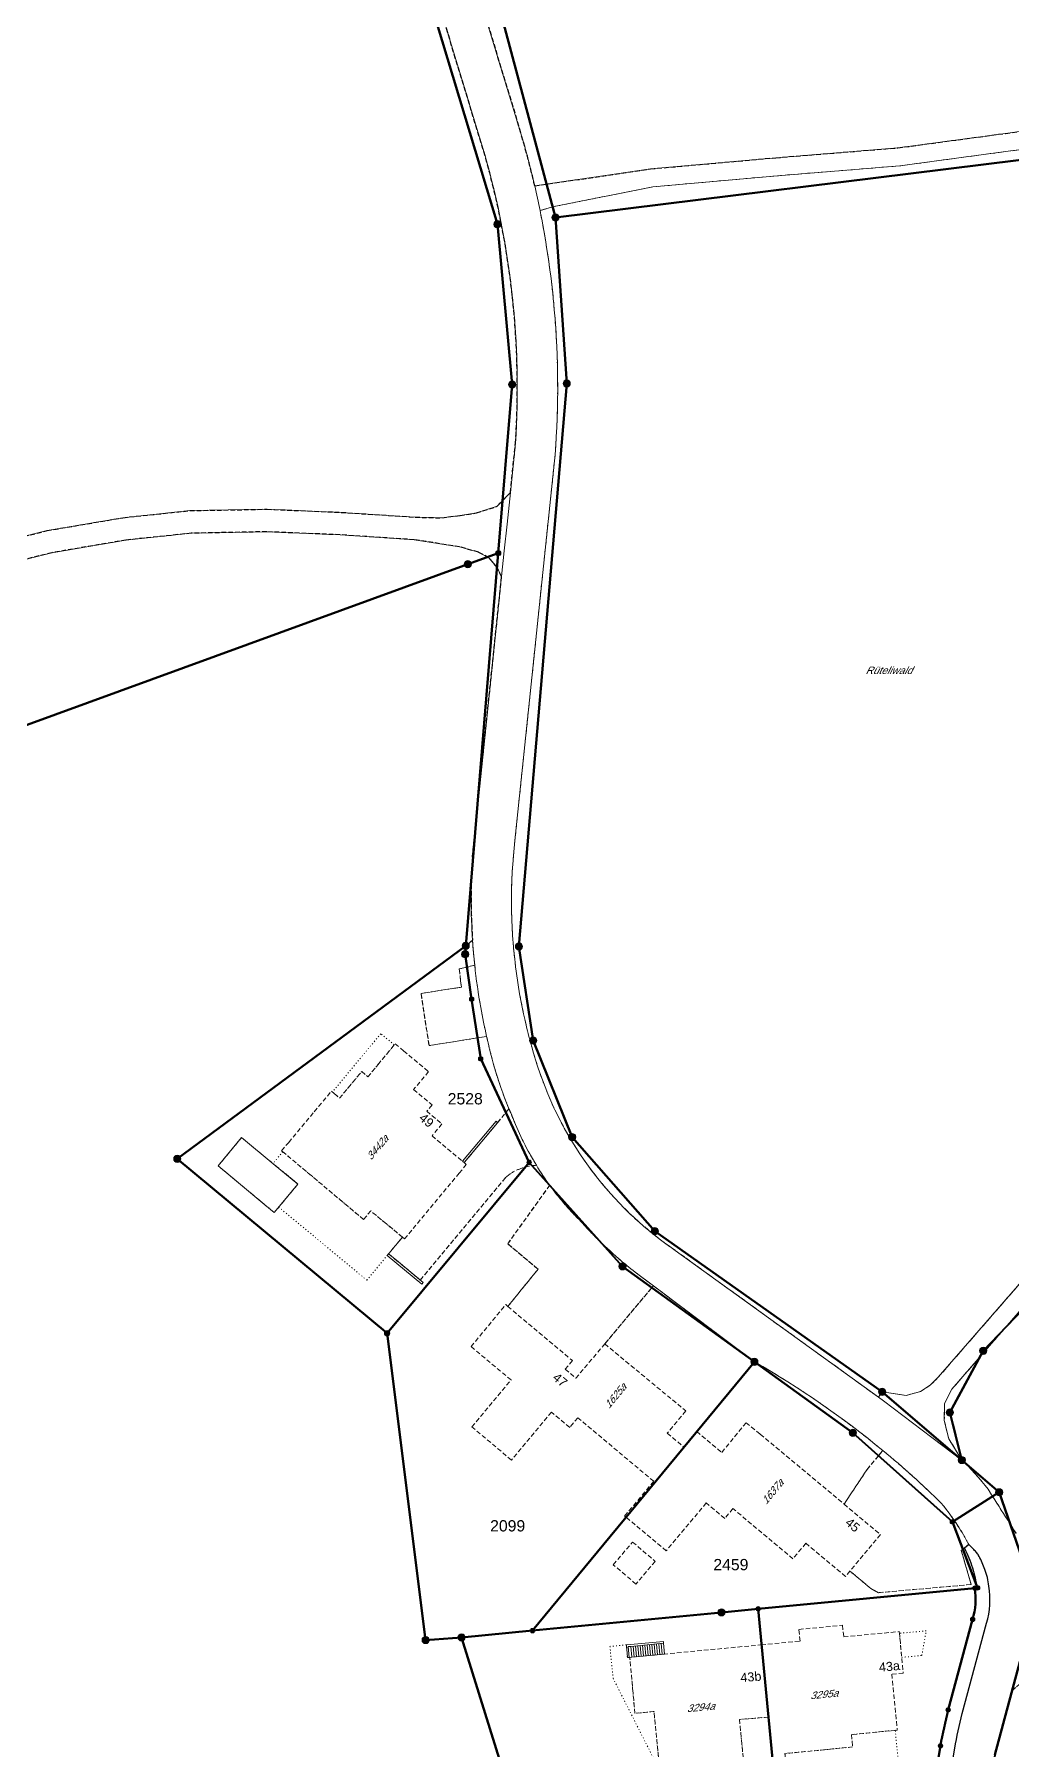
# Model space of a CAD drawing. Header units: metres. Extents: x 2681481 to 2682537, y 1228589 to 1229401.
# Drawn here: x 2681708.8 to 2681817, y 1228868.6 to 1229058.7 of the extents above; entities that cross this region are included whole.
import ezdxf
from ezdxf.enums import TextEntityAlignment as Align

# ---------------------------------------------------------------- set-up
doc = ezdxf.new("R2010")
doc.units = ezdxf.units.M
doc.linetypes.add('DASHED', pattern=[0.75, 0.5, -0.25])
doc.linetypes.add('DOT', pattern=[0.25, 0, -0.25])
for name, color, linetype, lineweight in [('AV_01219_Gebäudenummer_Objektnamen', 253, 'Continuous', 18), ('AV_01221_Strasse_Weg', 253, 'Continuous', 18), ('AV_01224_Wasserbecken', 253, 'Continuous', 18), ('AV_01225_Übrige_befestigte_Fläche', 253, 'DASHED', 18), ('AV_01234_Gartenanlage', 253, 'DASHED', 18), ('AV_01236_Übrige_humusierte_Fäche', 253, 'DASHED', 18), ('AV_01251_Geschlossener_Wald', 253, 'DASHED', 18), ('AV_01312_Wichtige_Treppe', 253, 'Continuous', 18), ('AV_01313_Mauer_massiver_Sockel_Lawinenverbauung', 253, 'Continuous', 18), ('AV_01321_Unterirdisches_Gebäude_Reservoir_Unterstand', 253, 'Continuous', 18), ('AV_01539_Geländename', 253, 'Continuous', 35), ('AV_01611_Parzelle', 253, 'Continuous', 40), ('AV_01619_Parzellennummer', 253, 'Continuous', 40), ('AV_01631_Selbständiges_Recht', 253, 'DASHED', 40), ('AV_01651_Markstein', 253, 'Continuous', 15), ('AV_01653_Bolzen', 253, 'Continuous', 15), ('AV_01657_Unversicherter_Grenzpunkt', 253, 'Continuous', 15)]:
    doc.layers.add(name, color=color, linetype=linetype, lineweight=lineweight)
for name, color, linetype in [('AV_01226', 253, 'Continuous'), ('AV_01231_Acker_Wiese_Weide', 253, 'DASHED'), ('AV_01299', 253, 'Continuous')]:
    doc.layers.add(name, color=color, linetype=linetype)
doc.styles.get("Standard").update_dxf_attribs({"font": 'arial.ttf'})

# ---------------------------------------------------------------- blocks, each defined once
blk = doc.blocks.new('GPBOL')
at = {"true_color": 0xffffff}
h = blk.add_hatch(color=7, dxfattribs=at)
edge = h.paths.add_edge_path()
edge.add_arc((0, 0), 0.25, 0, 360)
blk.add_circle((0, 0), 0.25)
blk = doc.blocks.new('GPM')
at = {"true_color": 0xffffff}
h = blk.add_hatch(color=7, dxfattribs=at)
edge = h.paths.add_edge_path()
edge.add_arc((0, 0), 0.4, 0, 360)
blk.add_circle((0, 0), 0.4)
blk = doc.blocks.new('GPUV')
at = {"true_color": 0xffffff}
h = blk.add_hatch(color=7, dxfattribs=at)
edge = h.paths.add_edge_path()
edge.add_arc((0, 0), 0.3, 0, 360)
at = {"color": 7, "true_color": 0xffffff}
blk.add_circle((0, 0), 0.3, dxfattribs=at)
blk.add_circle((0, 0), 0.08)

msp = doc.modelspace()

# ---------------------------------------------------------------- linework, layer by layer
at = {"layer": 'AV_01221_Strasse_Weg', "linetype": 'Continuous'}
for points in [[(2681745.58, 1229088.37), (2681758.69, 1229045.21, -0.041654), (2681761.7, 1229029.75, -0.043437), (2681762.06, 1229013.36), (2681761.49, 1229007.9), (2681761.13, 1229004.41), (2681760.82, 1229001.43), (2681760.52, 1228998.58), (2681757.28, 1228967.49, 0.033015), (2681757.3, 1228958.28, 0.010094), (2681757.54, 1228955.51, 0.016894), (2681758.21, 1228950.83, 0.011595), (2681758.86, 1228947.63, 0.012472), (2681759.71, 1228944.25, 0.025384), (2681761.29, 1228939.71), (2681761.33, 1228939.61, 0.003283), (2681761.6, 1228938.99, 0.004624), (2681761.79, 1228938.54, 0.044641), (2681764.37, 1228933.35, 0.020624), (2681765.85, 1228931.13, 0.038661), (2681769.13, 1228927.3, 0.019491), (2681771.6, 1228924.74, 0.026793), (2681775.33, 1228921.5), (2681777.33, 1228919.99), (2681788.52, 1228911.58, -0.042402), (2681802.76, 1228901.74, -0.023204), (2681809.26, 1228895.87, -0.022656), (2681810.68, 1228893.98), (2681814.92, 1228896.66), (2681814.42, 1228897.45, 0.035587), (2681811.51, 1228900.69), (2681811.41, 1228900.76), (2681802.83, 1228907.25), (2681802.26, 1228907.66), (2681779.75, 1228923.92, -0.074927), (2681771.17, 1228931.9, -0.085511), (2681764.75, 1228943.61, -0.050643), (2681762.07, 1228955.34, -0.059025), (2681761.99, 1228969.35), (2681766.45, 1229012.11, 0.040514), (2681766.36, 1229028.13, 0.025633), (2681764.96, 1229038.19, 0.00221), (2681764.78, 1229039.15, 0.007302), (2681764.19, 1229041.88, 0.015199), (2681762.66, 1229047.68), (2681752.24, 1229082.02)], [(2681868.63, 1229058.82), (2681859, 1229055.62), (2681845.55, 1229052.07), (2681836.42, 1229050.55), (2681828.07, 1229049.4), (2681816.36, 1229047.7), (2681804.42, 1229046.09), (2681790.9, 1229045), (2681777.03, 1229043.76), (2681764.19, 1229041.88, -0.007302), (2681764.78, 1229039.15), (2681766.16, 1229039.56), (2681777.27, 1229041.77), (2681791.07, 1229043), (2681804.64, 1229044.1), (2681816.63, 1229045.72), (2681825.8, 1229046.87), (2681836.71, 1229048.37), (2681846.04, 1229049.93), (2681859.63, 1229053.51), (2681869.35, 1229056.74), (2681881.91, 1229061.15)], [(2681817.53, 1228892.56), (2681816.84, 1228893.63, -0.002161), (2681814.92, 1228896.66), (2681810.68, 1228893.98, -0.006838), (2681811.04, 1228893.44, -0.024116), (2681812.28, 1228891.32), (2681812.84, 1228890.76, -0.033649), (2681813.16, 1228890.4, -0.030483), (2681813.42, 1228890.01, -0.040189), (2681814.06, 1228888.57, -0.048207), (2681814.51, 1228886.72, -0.110141), (2681814.24, 1228882.6), (2681811.55, 1228872.59, 0.019269), (2681810.72, 1228868.75), (2681806.79, 1228845.56, -0.040622)], [(2681815.16, 1228868.03), (2681817.06, 1228875.09, -0.08427)]]:
    msp.add_lwpolyline(points, format="xyb", dxfattribs=at)
for points in [[(2681700.29, 1228998.64), (2681710.69, 1229001.23), (2681718.9, 1229002.63), (2681726.14, 1229003.39), (2681734.5, 1229003.55), (2681742.62, 1229003.21), (2681750.84, 1229002.67), (2681755.86, 1229001.88), (2681757.96, 1229001.29), (2681759.11, 1229000.67), (2681760.02, 1228999.6), (2681760.02, 1228999.6), (2681760.52, 1228998.58), (2681760.82, 1229001.43), (2681761.13, 1229004.41), (2681761.49, 1229007.9), (2681760.03, 1229006.38), (2681757.74, 1229005.64), (2681755.93, 1229005.37), (2681753.91, 1229005.09), (2681750.96, 1229005.17), (2681742.75, 1229005.7), (2681734.53, 1229006.05), (2681725.99, 1229005.89), (2681718.56, 1229005.11), (2681710.18, 1229003.68), (2681699.6, 1229001.04)], [(2681819.43, 1228921.97), (2681808.9, 1228909.86), (2681808.05, 1228909.02), (2681806.92, 1228908.27), (2681805.35, 1228907.85), (2681802.68, 1228908.25), (2681802.26, 1228907.66), (2681802.83, 1228907.25), (2681811.41, 1228900.76), (2681811.51, 1228900.69), (2681810.06, 1228903.03), (2681809.56, 1228905.07), (2681809.6, 1228906.95), (2681810.41, 1228908.55), (2681820.92, 1228920.65)]]:
    msp.add_lwpolyline(points, dxfattribs=at)
at = {"layer": 'AV_01224_Wasserbecken', "linetype": 'Continuous'}
msp.add_lwpolyline([(2681729.11, 1228933.28), (2681734.3, 1228928.97), (2681735.33, 1228928.11), (2681737.95, 1228931.27), (2681735.44, 1228933.34), (2681731.71, 1228936.42), (2681729.11, 1228933.28)], close=True, dxfattribs=at)
at = {"layer": 'AV_01225_Übrige_befestigte_Fläche'}
for points in [[(2681758.86, 1228947.63, -0.011595), (2681758.21, 1228950.83, -0.016894), (2681757.54, 1228955.51), (2681755.83, 1228955.11), (2681755.98, 1228953.78), (2681756.06, 1228953.08), (2681755.43, 1228952.98), (2681751.6, 1228952.4), (2681752.48, 1228946.61), (2681757.83, 1228947.46), (2681758.86, 1228947.63)], [(2681756.37, 1228933.64), (2681756.61, 1228933.44), (2681755.83, 1228932.49), (2681749.76, 1228925.19), (2681749.53, 1228925.38), (2681748, 1228923.54), (2681751.51, 1228920.63), (2681760.96, 1228931.99, -0.008254), (2681761.16, 1228932.16, -0.009652), (2681761.45, 1228932.39, -0.056585), (2681762.64, 1228932.99, -0.076481), (2681764.37, 1228933.35, -0.044641), (2681761.79, 1228938.54, -0.004624), (2681761.6, 1228938.99, -0.003283), (2681761.33, 1228939.61), (2681760.06, 1228938.06), (2681756.37, 1228933.64)], [(2681769.13, 1228927.3, -0.038661), (2681765.85, 1228931.13), (2681761.2, 1228924.65), (2681764.56, 1228921.83), (2681761.21, 1228917.71), (2681768.36, 1228911.7), (2681767.57, 1228910.75), (2681768.75, 1228909.76), (2681771.95, 1228913.56), (2681777.17, 1228919.8), (2681777.33, 1228919.99), (2681775.33, 1228921.5, -0.026793), (2681771.6, 1228924.74, -0.019491), (2681769.13, 1228927.3)], [(2681811.04, 1228893.44, 0.006838), (2681810.68, 1228893.98, 0.022656), (2681809.26, 1228895.87, 0.023204), (2681802.76, 1228901.74), (2681802.27, 1228901.16), (2681801.01, 1228899.65), (2681798.46, 1228895.8), (2681802.49, 1228892.43), (2681799.11, 1228888.39), (2681801.44, 1228886.44), (2681802.26, 1228885.99), (2681812.54, 1228886.89), (2681811.44, 1228890.68), (2681811.8, 1228890.91), (2681812.28, 1228891.32, 0.024116), (2681811.04, 1228893.44)]]:
    msp.add_lwpolyline(points, format="xyb", close=True, dxfattribs=at)
at = {"layer": 'AV_01226', "linetype": 'Continuous'}
msp.add_lwpolyline([(2681806.79, 1228845.56), (2681810.72, 1228868.75, -0.019269), (2681811.55, 1228872.59), (2681814.24, 1228882.6, 0.110141), (2681814.51, 1228886.72, 0.048207), (2681814.06, 1228888.57, 0.040189), (2681813.42, 1228890.01, 0.030483), (2681813.16, 1228890.4, 0.033649), (2681812.84, 1228890.76), (2681812.84, 1228890.76), (2681812.28, 1228891.32), (2681811.8, 1228890.91, -0.040771), (2681812.67, 1228888.75, -0.040397), (2681813.18, 1228886.51), (2681812.94, 1228886.49, -0.057355), (2681813.01, 1228884.7, -0.053556), (2681812.7, 1228883.03), (2681810, 1228873, 0.010125), (2681809.53, 1228871.01, 0.009946), (2681809.14, 1228869.02), (2681808.68, 1228866.3)], format="xyb", dxfattribs=at)
at = {"layer": 'AV_01231_Acker_Wiese_Weide'}
for points in [[(2681699.6, 1229001.04), (2681710.18, 1229003.68), (2681718.56, 1229005.11), (2681725.99, 1229005.89), (2681734.53, 1229006.05), (2681742.75, 1229005.7), (2681750.96, 1229005.17), (2681753.91, 1229005.09), (2681755.93, 1229005.37), (2681757.74, 1229005.64), (2681760.03, 1229006.38), (2681761.49, 1229007.9), (2681762.06, 1229013.36, 0.043437), (2681761.7, 1229029.75, 0.041654), (2681758.69, 1229045.21), (2681745.58, 1229088.37, 0.043357)], [(2681752.24, 1229082.02), (2681762.66, 1229047.68, -0.015199), (2681764.19, 1229041.88), (2681777.03, 1229043.76), (2681790.9, 1229045), (2681804.42, 1229046.09), (2681816.36, 1229047.7), (2681828.07, 1229049.4), (2681836.42, 1229050.55), (2681845.55, 1229052.07), (2681859, 1229055.62), (2681868.63, 1229058.82)], [(2681761.23, 1228864.49), (2681756.09, 1228881.03), (2681752.1, 1228880.74), (2681747.84, 1228914.74), (2681724.59, 1228934.06), (2681756.54, 1228957.66), (2681757.3, 1228958.28, -0.033015), (2681757.28, 1228967.49), (2681760.52, 1228998.58), (2681760.02, 1228999.6), (2681759.11, 1229000.67), (2681757.96, 1229001.29), (2681755.86, 1229001.88), (2681750.84, 1229002.67), (2681742.62, 1229003.21), (2681734.5, 1229003.55), (2681726.14, 1229003.39), (2681718.9, 1229002.63), (2681710.69, 1229001.23), (2681700.29, 1228998.64)]]:
    msp.add_lwpolyline(points, format="xyb", dxfattribs=at)
at = {"layer": 'AV_01234_Gartenanlage'}
for points in [[(2681808.68, 1228866.3), (2681809.14, 1228869.02, -0.009946), (2681809.53, 1228871.01, -0.010125), (2681810, 1228873), (2681812.7, 1228883.03, 0.053556), (2681813.01, 1228884.7, 0.057355), (2681812.94, 1228886.49), (2681813.18, 1228886.51, 0.040397), (2681812.67, 1228888.75), (2681812.67, 1228888.75, 0.040771), (2681811.8, 1228890.91), (2681811.44, 1228890.68), (2681812.54, 1228886.89), (2681802.26, 1228885.99), (2681801.44, 1228886.44), (2681799.11, 1228888.39), (2681798.62, 1228887.79), (2681794.23, 1228891.46), (2681792.8, 1228889.75), (2681786.15, 1228895.31), (2681785.24, 1228894.22), (2681783.19, 1228895.93), (2681778.76, 1228890.63), (2681774.31, 1228894.36), (2681774.15, 1228894.48), (2681777.37, 1228898.33), (2681768.96, 1228905.37), (2681768.07, 1228904.31), (2681766.04, 1228906), (2681761.61, 1228900.69), (2681757.22, 1228904.36), (2681761.56, 1228909.56), (2681757.14, 1228913.26), (2681760.98, 1228917.91), (2681761.21, 1228917.71), (2681764.56, 1228921.83), (2681761.2, 1228924.65), (2681765.85, 1228931.13, -0.020624), (2681764.37, 1228933.35, 0.076481), (2681762.64, 1228932.99, 0.056585), (2681761.45, 1228932.39, 0.009652), (2681761.16, 1228932.16, 0.008254), (2681760.96, 1228931.99), (2681751.51, 1228920.63), (2681748, 1228923.54), (2681749.53, 1228925.38), (2681746.02, 1228928.3), (2681745.23, 1228927.35), (2681736.29, 1228934.84), (2681736.15, 1228934.96), (2681736.93, 1228935.89), (2681739.77, 1228939.29), (2681741.67, 1228941.56), (2681741.98, 1228941.29), (2681742.57, 1228940.79), (2681745.02, 1228943.74), (2681745.71, 1228943.15), (2681746.84, 1228944.52), (2681748.73, 1228946.82), (2681749.66, 1228946.03), (2681752.43, 1228943.73), (2681750.77, 1228941.74), (2681752.82, 1228940.04), (2681752.23, 1228939.33), (2681753.91, 1228937.93), (2681752.81, 1228936.6), (2681756.37, 1228933.64), (2681760.06, 1228938.06), (2681761.33, 1228939.61), (2681761.29, 1228939.71, -0.025384), (2681759.71, 1228944.25, -0.012472), (2681758.86, 1228947.63), (2681757.83, 1228947.46), (2681752.48, 1228946.61), (2681751.6, 1228952.4), (2681755.43, 1228952.98), (2681756.06, 1228953.08), (2681755.98, 1228953.78), (2681755.83, 1228955.11), (2681757.54, 1228955.51, -0.010094), (2681757.3, 1228958.28), (2681756.54, 1228957.66), (2681724.59, 1228934.06), (2681747.84, 1228914.74), (2681752.1, 1228880.74), (2681756.09, 1228881.03), (2681761.23, 1228864.49)], [(2681825.58, 1228861.01), (2681824.81, 1228870.01), (2681828.66, 1228870.34), (2681828.63, 1228870.77), (2681829.18, 1228871.41, -0.121759), (2681829.9, 1228871.66), (2681829.9, 1228871.37), (2681830.52, 1228871.37), (2681830.52, 1228871.66, -0.265617), (2681831.72, 1228870.61), (2681831.37, 1228875.62), (2681833.52, 1228875.77), (2681833.25, 1228879.74), (2681828.31, 1228879.79, 0.065675), (2681824.49, 1228879.31, 0.067967), (2681820.38, 1228877.62, 0.055142), (2681817.47, 1228875.47, 0.08427), (2681817.06, 1228875.09), (2681815.16, 1228868.03)]]:
    msp.add_lwpolyline(points, format="xyb", dxfattribs=at)
for points in [[(2681734.3, 1228928.97), (2681729.11, 1228933.28), (2681731.71, 1228936.42), (2681735.44, 1228933.34), (2681737.95, 1228931.27), (2681735.33, 1228928.11), (2681734.3, 1228928.97)], [(2681775.4, 1228886.95), (2681772.89, 1228889.09), (2681775.03, 1228891.6), (2681777.54, 1228889.46), (2681775.4, 1228886.95)], [(2681790.54, 1228867.41), (2681790.08, 1228872.2), (2681786.87, 1228871.94), (2681787.42, 1228866.37), (2681778.12, 1228865.47), (2681777.4, 1228872.83), (2681775.29, 1228872.62), (2681774.72, 1228878.82), (2681789.28, 1228880.21), (2681793.58, 1228880.62), (2681793.46, 1228881.92), (2681798.27, 1228882.38), (2681798.43, 1228881.09), (2681804.57, 1228881.68), (2681805.02, 1228877.08), (2681803.75, 1228876.96), (2681804.35, 1228870.76), (2681799.28, 1228870.27), (2681799.41, 1228868.89), (2681791.91, 1228868.16), (2681791.97, 1228867.55), (2681790.54, 1228867.41)]]:
    msp.add_lwpolyline(points, close=True, dxfattribs=at)
msp.add_lwpolyline([(2681780.65, 1228902.18), (2681780.71, 1228902.12), (2681782.13, 1228903.84), (2681784.91, 1228901.53), (2681787.6, 1228904.82), (2681789.18, 1228903.55), (2681798.46, 1228895.8), (2681801.01, 1228899.65), (2681802.27, 1228901.16), (2681802.76, 1228901.74, 0.042402), (2681788.52, 1228911.58), (2681777.33, 1228919.99), (2681777.17, 1228919.8), (2681771.95, 1228913.56), (2681780.92, 1228906.13), (2681778.87, 1228903.65), (2681780.65, 1228902.18)], format="xyb", close=True, dxfattribs=at)
at = {"layer": 'AV_01236_Übrige_humusierte_Fäche'}
for points in [[(2681802.26, 1228907.66), (2681802.68, 1228908.25), (2681777.5, 1228926.05), (2681768.33, 1228936.48), (2681764.01, 1228947.18), (2681762.44, 1228957.6), (2681767.73, 1229019.98), (2681766.48, 1229038.38), (2681766.16, 1229039.56), (2681764.78, 1229039.15, -0.00221), (2681764.96, 1229038.19, -0.025633), (2681766.36, 1229028.13, -0.040514), (2681766.45, 1229012.11), (2681761.99, 1228969.35, 0.059025), (2681762.07, 1228955.34, 0.050643), (2681764.75, 1228943.61, 0.085511), (2681771.17, 1228931.9, 0.074927), (2681779.75, 1228923.92), (2681802.26, 1228907.66)], [(2681815.64, 1228897.11), (2681811.51, 1228900.69, -0.035587), (2681814.42, 1228897.45), (2681814.92, 1228896.66, 0.002161), (2681816.84, 1228893.63), (2681815.64, 1228897.11)]]:
    msp.add_lwpolyline(points, format="xyb", close=True, dxfattribs=at)
at = {"layer": 'AV_01251_Geschlossener_Wald'}
msp.add_lwpolyline([(2681825.8, 1229046.87), (2681816.63, 1229045.72), (2681804.64, 1229044.1), (2681791.07, 1229043), (2681777.27, 1229041.77), (2681766.16, 1229039.56), (2681766.48, 1229038.38), (2681767.73, 1229019.98), (2681762.44, 1228957.6), (2681764.01, 1228947.18), (2681768.33, 1228936.48), (2681777.5, 1228926.05), (2681802.68, 1228908.25), (2681805.35, 1228907.85), (2681806.92, 1228908.27), (2681808.05, 1228909.02), (2681808.9, 1228909.86), (2681819.43, 1228921.97)], dxfattribs=at)
msp.add_lwpolyline([(2681820.92, 1228920.65), (2681810.41, 1228908.55), (2681809.6, 1228906.95), (2681809.56, 1228905.07), (2681810.06, 1228903.03), (2681811.51, 1228900.69), (2681815.64, 1228897.11), (2681816.84, 1228893.63), (2681817.53, 1228892.56, 0.002035)], format="xyb", dxfattribs=at)
at = {"layer": 'AV_01312_Wichtige_Treppe', "linetype": 'Continuous'}
for points in [[(2681774.65, 1228878.82), (2681774.55, 1228880.02), (2681774.82, 1228880.04), (2681778.45, 1228880.38), (2681778.44, 1228880.57), (2681774.8, 1228880.24), (2681774.34, 1228880.2), (2681774.45, 1228878.8), (2681774.65, 1228878.82)], [(2681778.57, 1228879.19), (2681778.45, 1228880.38), (2681774.82, 1228880.04), (2681774.93, 1228878.84), (2681778.57, 1228879.19)], [(2681775.19, 1228878.86), (2681775.08, 1228880.07)], [(2681775.45, 1228878.89), (2681775.34, 1228880.09)], [(2681775.71, 1228878.91), (2681775.6, 1228880.11)], [(2681775.97, 1228878.94), (2681775.86, 1228880.14)], [(2681776.23, 1228878.96), (2681776.12, 1228880.16)], [(2681776.49, 1228878.99), (2681776.38, 1228880.19)], [(2681776.75, 1228879.01), (2681776.64, 1228880.21)], [(2681777.01, 1228879.04), (2681776.9, 1228880.23)], [(2681777.27, 1228879.06), (2681777.16, 1228880.26)], [(2681777.53, 1228879.09), (2681777.42, 1228880.28)], [(2681777.79, 1228879.11), (2681777.67, 1228880.3)], [(2681778.05, 1228879.14), (2681777.94, 1228880.33)], [(2681778.31, 1228879.16), (2681778.19, 1228880.35)]]:
    msp.add_lwpolyline(points, dxfattribs=at)
at = {"layer": 'AV_01313_Mauer_massiver_Sockel_Lawinenverbauung', "linetype": 'Continuous'}
for points in [[(2681756.37, 1228933.64), (2681760.06, 1228938.06), (2681759.9, 1228938.23), (2681756.18, 1228933.79), (2681756.37, 1228933.64)], [(2681751.84, 1228920.35), (2681748.86, 1228922.82), (2681748, 1228923.54), (2681747.83, 1228923.35), (2681751.69, 1228920.17), (2681751.84, 1228920.35)]]:
    msp.add_lwpolyline(points, dxfattribs=at)
at = {"layer": 'AV_01321_Unterirdisches_Gebäude_Reservoir_Unterstand', "linetype": 'DOT'}
for points in [[(2681748.63, 1228946.69), (2681747.13, 1228947.93), (2681741.77, 1228941.47)], [(2681741.77, 1228941.47), (2681742.57, 1228940.79), (2681745.02, 1228943.74), (2681745.71, 1228943.15), (2681748.63, 1228946.69)], [(2681736.27, 1228934.85), (2681735.19, 1228933.55), (2681737.95, 1228931.27), (2681735.83, 1228928.72), (2681745.58, 1228920.62), (2681748, 1228923.54)], [(2681749.53, 1228925.38), (2681746.02, 1228928.3), (2681745.23, 1228927.35), (2681736.27, 1228934.85)], [(2681748, 1228923.54), (2681749.53, 1228925.38)], [(2681774.72, 1228878.82), (2681774.65, 1228878.82), (2681774.45, 1228878.8), (2681774.34, 1228880.2), (2681772.52, 1228880.04), (2681772.87, 1228876.5), (2681777.91, 1228866.52), (2681779.15, 1228853.59)], [(2681804.85, 1228878.82), (2681807.07, 1228879.03), (2681807.56, 1228881.77), (2681804.59, 1228881.48)], [(2681804.59, 1228881.48), (2681804.85, 1228878.82)], [(2681804.13, 1228870.74), (2681799.28, 1228870.27), (2681799.41, 1228868.89), (2681791.91, 1228868.16), (2681791.97, 1228867.55), (2681790.54, 1228867.41), (2681790.08, 1228872.2), (2681786.87, 1228871.94), (2681787.42, 1228866.37), (2681778.12, 1228865.47), (2681777.4, 1228872.83), (2681775.29, 1228872.62), (2681774.72, 1228878.82)], [(2681779.15, 1228853.59), (2681793.08, 1228851.56), (2681800.63, 1228852.32), (2681799.82, 1228860.46), (2681803.55, 1228860.83), (2681804.52, 1228866.78), (2681804.13, 1228870.74)]]:
    msp.add_lwpolyline(points, dxfattribs=at)
at = {"layer": 'AV_01611_Parzelle', "linetype": 'Continuous'}
for points in [[(2681979.71, 1229136.63), (2681918.46, 1229123.39), (2681823.14, 1229103.01), (2681753.15, 1229088.25), (2681766.48, 1229038.38), (2681817.79, 1229044.74), (2681869.18, 1229050.98), (2681868.46, 1229026.44), (2681868, 1229006.66), (2681930.98, 1229025.51), (2681995.27, 1229044.61)], [(2681556.33, 1229101.39), (2681585.16, 1229011.88), (2681585.16, 1229011.88), (2681606.67, 1228945.15), (2681683.11, 1228973.12), (2681756.78, 1228999.97), (2681760.14, 1229001.18), (2681761.68, 1229019.87), (2681760.05, 1229037.62), (2681745.33, 1229086.52)], [(2681745.33, 1229086.52), (2681760.05, 1229037.62), (2681761.68, 1229019.87), (2681760.14, 1229001.18), (2681756.54, 1228957.66), (2681756.48, 1228956.73), (2681757.2, 1228951.76), (2681758.2, 1228945.15), (2681763.57, 1228933.67), (2681773.92, 1228922.15), (2681788.52, 1228911.58), (2681799.42, 1228903.71), (2681810.46, 1228893.84), (2681815.64, 1228897.11), (2681811.51, 1228900.69), (2681802.68, 1228908.25), (2681777.5, 1228926.05), (2681768.33, 1228936.48), (2681764.01, 1228947.18), (2681762.44, 1228957.6), (2681767.73, 1229019.98), (2681767.73, 1229019.98), (2681766.48, 1229038.38), (2681753.15, 1229088.25)], [(2681763.76, 1228856.34), (2681756.09, 1228881.03), (2681752.1, 1228880.74), (2681747.84, 1228914.74), (2681724.59, 1228934.06), (2681756.54, 1228957.66), (2681760.14, 1229001.18), (2681756.78, 1228999.97), (2681683.11, 1228973.12), (2681606.67, 1228945.15), (2681602.03, 1228923.69), (2681584.95, 1228870.2), (2681564.34, 1228824.5)]]:
    msp.add_lwpolyline(points, dxfattribs=at)
for points in [[(2681874.82, 1228960.42), (2681868, 1229006.66), (2681868.46, 1229026.44), (2681869.18, 1229050.98), (2681817.79, 1229044.74), (2681766.48, 1229038.38), (2681767.73, 1229019.98), (2681762.44, 1228957.6), (2681764.01, 1228947.18), (2681768.33, 1228936.48), (2681777.5, 1228926.05), (2681802.68, 1228908.25), (2681811.51, 1228900.69), (2681810.17, 1228905.95), (2681813.88, 1228912.8), (2681831.28, 1228930.97), (2681853.53, 1228913.83), (2681864.53, 1228930.18), (2681866.51, 1228936.15), (2681868.47, 1228941.87), (2681874.82, 1228960.42)], [(2681756.48, 1228956.73), (2681756.54, 1228957.66), (2681724.59, 1228934.06), (2681747.84, 1228914.74), (2681763.57, 1228933.67), (2681758.2, 1228945.15), (2681757.2, 1228951.76), (2681756.48, 1228956.73)], [(2681756.09, 1228881.03), (2681763.94, 1228881.78), (2681788.52, 1228911.58), (2681773.92, 1228922.15), (2681763.57, 1228933.67), (2681747.84, 1228914.74), (2681752.1, 1228880.74), (2681756.09, 1228881.03)], [(2681819.76, 1228885.2), (2681831.45, 1228885.81), (2681844.35, 1228900.26), (2681853.53, 1228913.83), (2681831.28, 1228930.97), (2681813.88, 1228912.8), (2681810.17, 1228905.95), (2681811.51, 1228900.69), (2681815.64, 1228897.11), (2681819.76, 1228885.2)], [(2681813.25, 1228886.52), (2681810.46, 1228893.84), (2681799.42, 1228903.71), (2681788.52, 1228911.58), (2681763.94, 1228881.78), (2681784.87, 1228883.81), (2681788.94, 1228884.2), (2681812.94, 1228886.49), (2681813.25, 1228886.52)], [(2681812.51, 1228850.36), (2681844.87, 1228853.14), (2681843.74, 1228866.45), (2681841.42, 1228880.39), (2681831.97, 1228879.84), (2681831.45, 1228885.81), (2681819.76, 1228885.2), (2681815.16, 1228868.03), (2681812.51, 1228850.36)], [(2681792.04, 1228851.71), (2681788.94, 1228884.2), (2681784.87, 1228883.81), (2681763.94, 1228881.78), (2681756.09, 1228881.03), (2681763.76, 1228856.34), (2681761.81, 1228856.71), (2681761.45, 1228851.56), (2681785.66, 1228845.12), (2681787.48, 1228852.38), (2681792.04, 1228851.71)]]:
    msp.add_lwpolyline(points, close=True, dxfattribs=at)
msp.add_lwpolyline([(2681815.16, 1228868.03), (2681819.76, 1228885.2), (2681815.64, 1228897.11), (2681810.46, 1228893.84), (2681813.25, 1228886.52), (2681812.94, 1228886.49, -0.111008), (2681812.7, 1228883.03), (2681810, 1228873, 0.019099), (2681809.14, 1228869.02), (2681806.22, 1228851.92)], format="xyb", dxfattribs=at)
msp.add_lwpolyline([(2681788.94, 1228884.2), (2681792.04, 1228851.71), (2681787.48, 1228852.38), (2681785.66, 1228845.12), (2681797.93, 1228841.86), (2681801.42, 1228848.14), (2681806.22, 1228851.92), (2681809.14, 1228869.02, -0.019099), (2681810, 1228873), (2681812.7, 1228883.03, 0.111008), (2681812.94, 1228886.49), (2681788.94, 1228884.2)], format="xyb", close=True, dxfattribs=at)
at = {"layer": 'AV_01631_Selbständiges_Recht', "ltscale": 5}
msp.add_lwpolyline([(2681844.35, 1228900.26), (2681853.53, 1228913.83), (2681831.28, 1228930.97), (2681813.88, 1228912.8), (2681810.17, 1228905.95), (2681811.51, 1228900.69), (2681815.64, 1228897.11), (2681819.76, 1228885.2), (2681831.45, 1228885.81), (2681844.35, 1228900.26)], dxfattribs=at)

# ---------------------------------------------------------------- block references
at = {"layer": 'AV_01651_Markstein', "linetype": 'Continuous'}
for p in [(2681760.05, 1229037.62), (2681766.48, 1229038.38), (2681761.68, 1229019.87), (2681767.73, 1229019.98), (2681756.78, 1228999.97), (2681756.54, 1228957.66), (2681762.44, 1228957.6), (2681756.48, 1228956.73), (2681764.01, 1228947.18), (2681768.33, 1228936.48), (2681724.59, 1228934.06), (2681777.5, 1228926.05), (2681773.92, 1228922.15), (2681813.88, 1228912.8), (2681788.52, 1228911.58), (2681802.68, 1228908.25), (2681810.17, 1228905.95), (2681799.42, 1228903.71), (2681811.51, 1228900.69), (2681815.64, 1228897.11), (2681784.87, 1228883.81), (2681752.1, 1228880.74), (2681756.09, 1228881.03)]:
    msp.add_blockref('GPM', p, dxfattribs=at)
at = {"layer": 'AV_01653_Bolzen', "linetype": 'Continuous'}
for p in [(2681757.2, 1228951.76), (2681758.2, 1228945.15), (2681763.57, 1228933.67), (2681810.46, 1228893.84), (2681812.94, 1228886.49), (2681813.25, 1228886.52), (2681788.94, 1228884.2), (2681763.94, 1228881.78), (2681812.7, 1228883.03), (2681810, 1228873), (2681809.14, 1228869.02)]:
    msp.add_blockref('GPBOL', p, dxfattribs=at)
at = {"layer": 'AV_01657_Unversicherter_Grenzpunkt', "linetype": 'Continuous'}
for p in [(2681760.14, 1229001.18), (2681747.84, 1228914.74)]:
    msp.add_blockref('GPUV', p, dxfattribs=at)

# ---------------------------------------------------------------- texts
at = {"layer": 'AV_01219_Gebäudenummer_Objektnamen', "linetype": 'Continuous', "oblique": 27}
for s, rotation, p in [('3442a', 50.31, (2681746.74, 1228935.3)), ('1625a', 50.4, (2681773.11, 1228907.78)), ('1637a', 50.67, (2681790.52, 1228897.16)), ('3295a', 5.58, (2681796.22, 1228874.72)), ('3294a', 5.58, (2681782.55, 1228873.29))]:
    msp.add_text(s, height=0.8, rotation=rotation, dxfattribs=at).set_placement(p, align=Align.MIDDLE_CENTER)
at = {"layer": 'AV_01299'}
for s, rotation, p in [('49', 320.04, (2681753.12, 1228938.22)), ('47', 320.13, (2681767.92, 1228909.45)), ('45', 320.13, (2681800.33, 1228893.38))]:
    msp.add_text(s, height=1, rotation=rotation, dxfattribs=at).set_placement(p, align=Align.TOP_RIGHT)
msp.add_text('43a', height=1, rotation=5.49, dxfattribs=at).set_placement((2681804.64, 1228877.93), align=Align.MIDDLE_RIGHT)
msp.add_text('43b', height=1, rotation=4.68, dxfattribs=at).set_placement((2681788.09, 1228877.16), align=Align.TOP_CENTER)
at = {"layer": 'AV_01539_Geländename', "linetype": 'Continuous', "oblique": 27}
msp.add_text('Rüteliwald', height=0.8, dxfattribs=at).set_placement((2681803.4, 1228988.2), align=Align.MIDDLE_CENTER)
at = {"layer": 'AV_01619_Parzellennummer', "linetype": 'Continuous'}
for s, p in [('2528', (2681756.49, 1228940.72)), ('2099', (2681761.19, 1228893.4)), ('2459', (2681785.92, 1228889.1))]:
    msp.add_text(s, height=1.25, dxfattribs=at).set_placement(p, align=Align.MIDDLE_CENTER)

doc.saveas('drawing.dxf')
